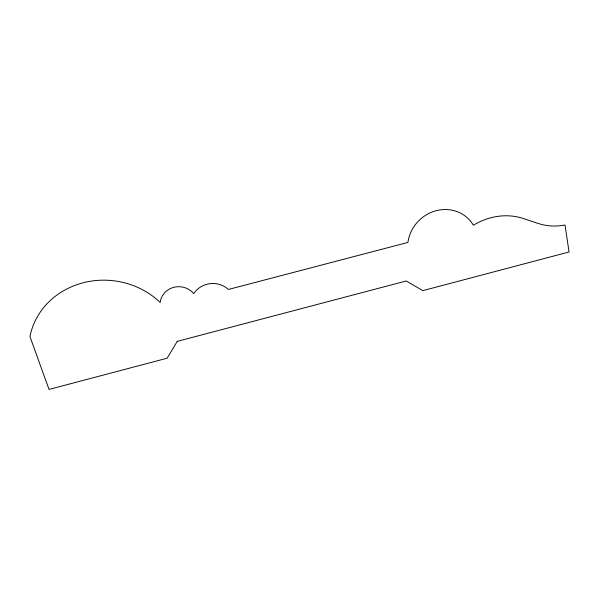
<?xml version="1.0" encoding="UTF-8"?>
<svg xmlns="http://www.w3.org/2000/svg" width="599" height="599" viewBox="0 0 599 599"><rect width="100%" height="100%" fill="white"/><g stroke="black" fill="none" stroke-linecap="round" stroke-linejoin="round"><path stroke-width="0.9" d="M177.229 341.37L167.136 358.209L49.036 389.425L29.95 336.556A76.769 70.345 7.3 0 1 82.894 282.833A76.769 70.345 7.3 0 1 160.18 302.45A18.771 17.7 2.7 0 1 173.732 287.34A18.771 17.7 2.7 0 1 193.709 293.675A22.395 21.212 -2.9 0 1 228.414 289.459L407.941 242.423A36.239 33.649 -42.6 0 1 436.154 210.721A36.239 33.649 -42.6 0 1 473.39 225.269A60.349 54.704 -42.1 0 1 523.601 218.583L537.917 223.367A61.083 54.764 -53.4 0 0 565.029 225.029L569.05 251.992L422.834 290.635L406.212 280.991L177.229 341.37"/></g></svg>
